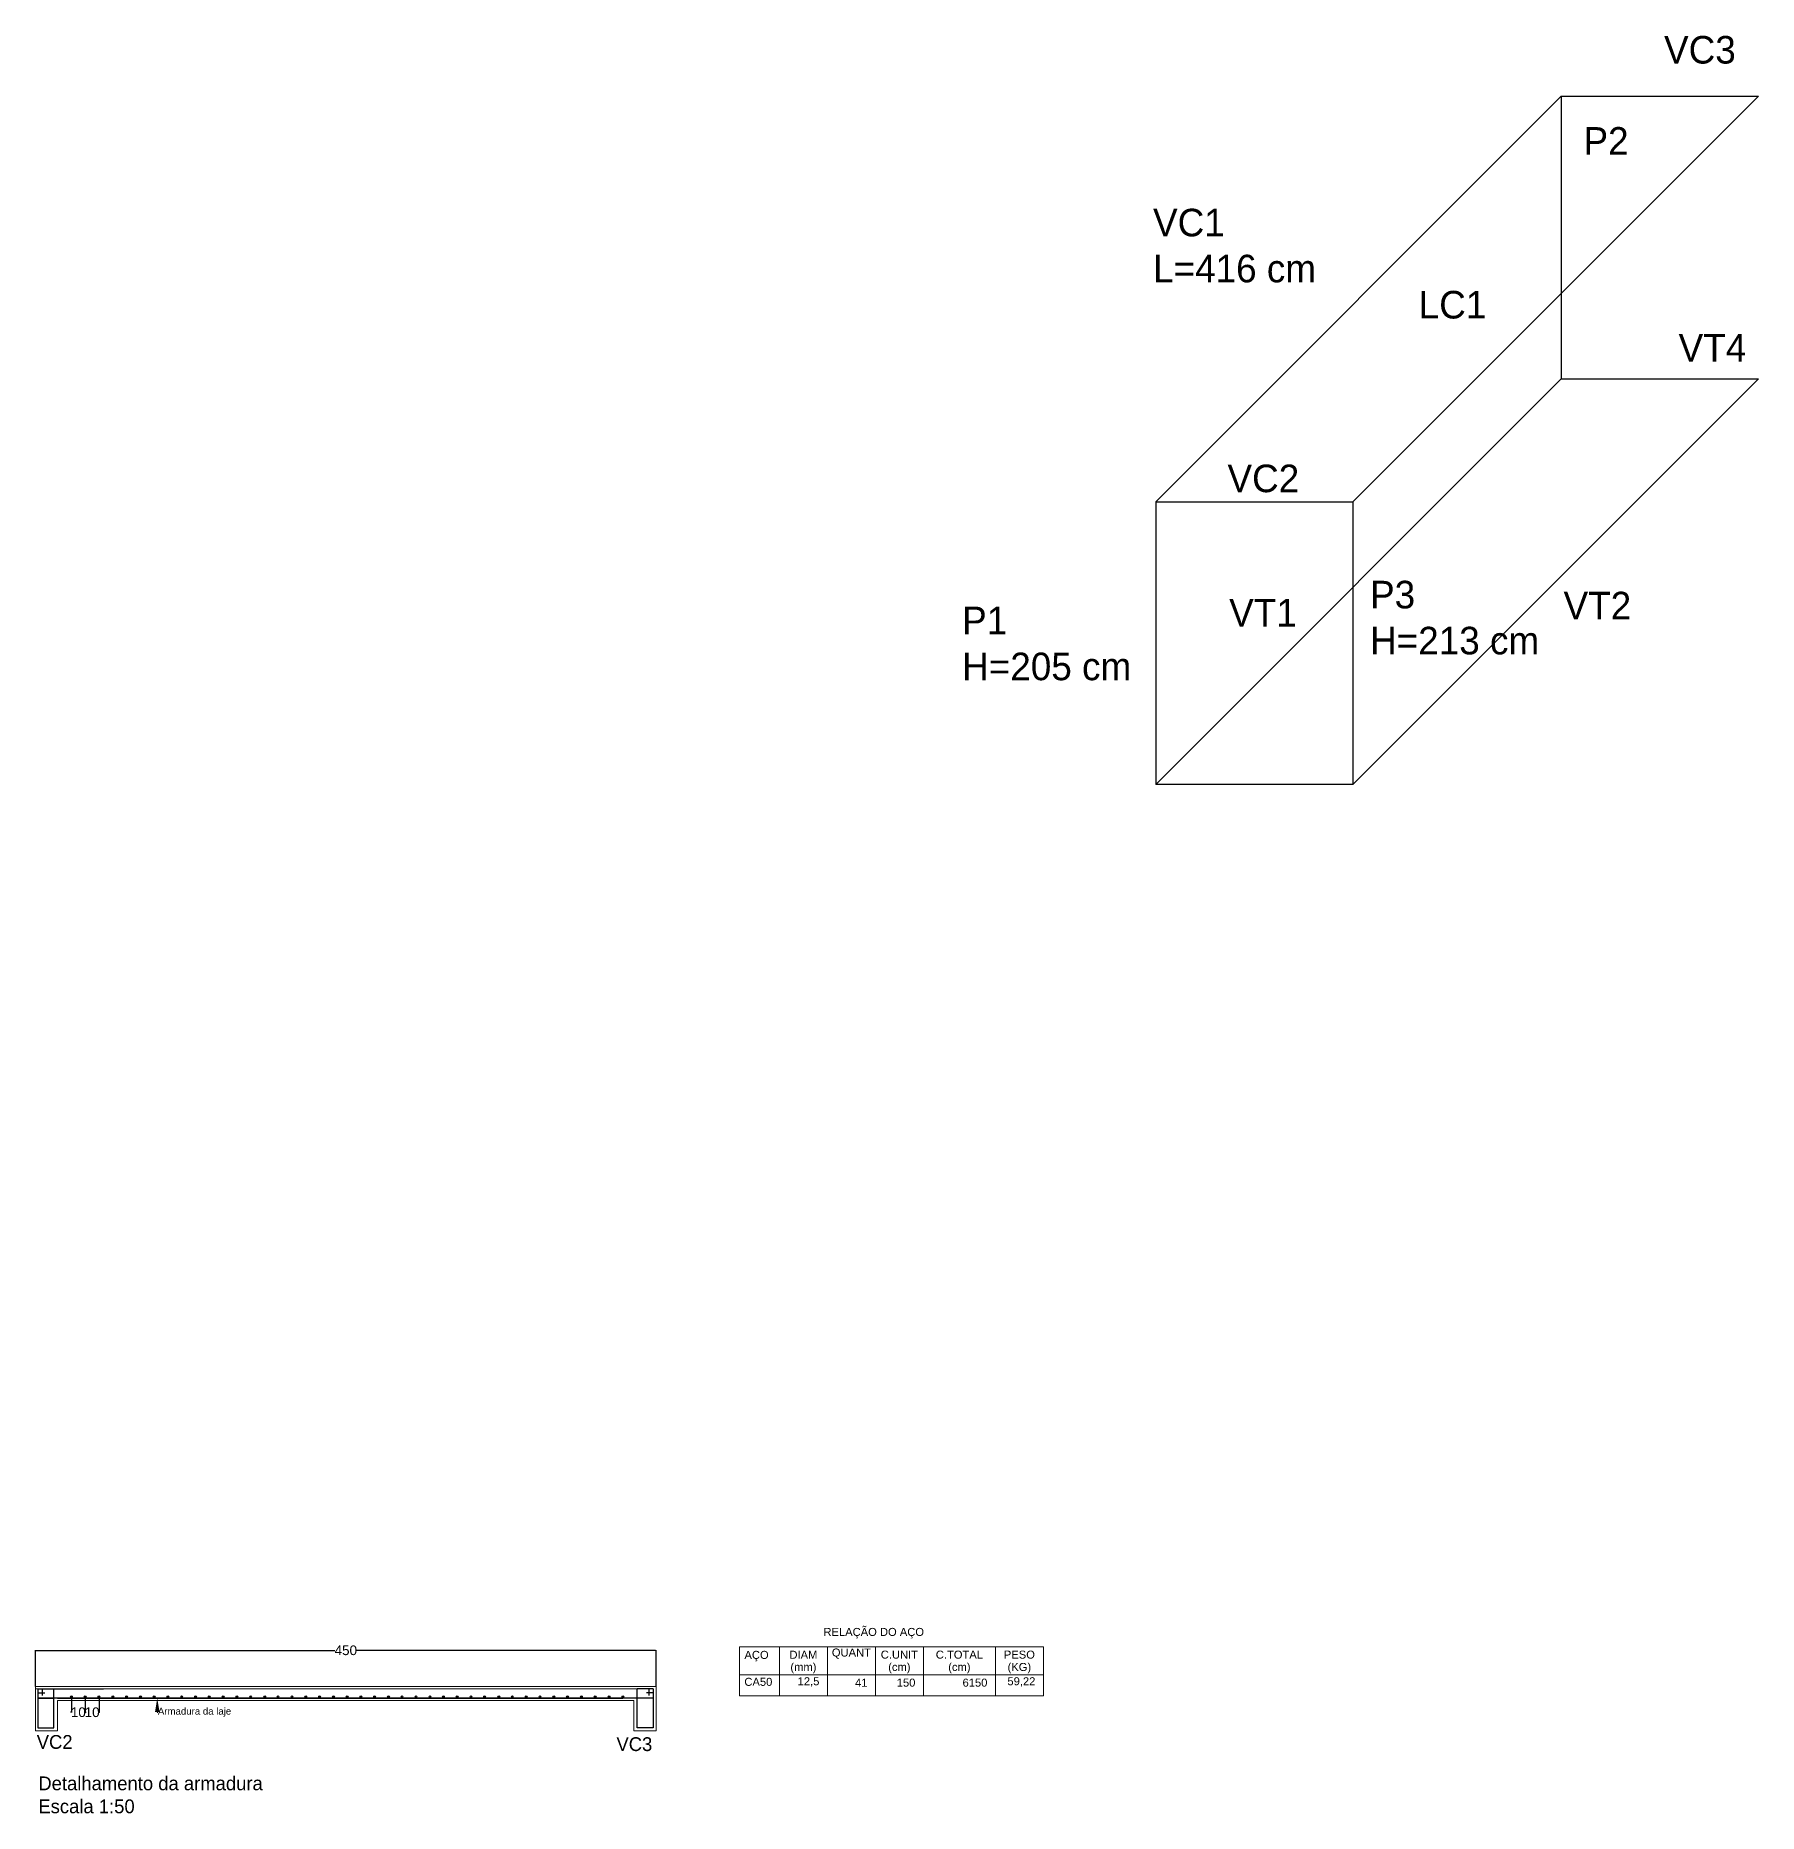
# Model space of a CAD drawing. Header units: centimetres. Extents: x -7745 to 1402, y 487 to 2935.
# Drawn here: x 152 to 1402, y 858 to 2147 of the extents above; entities that cross this region are included whole.
import ezdxf
from ezdxf import colors
from ezdxf.entities.mleader import LeaderData, LeaderLine
from ezdxf.math import Vec2, Vec3

# ---------------------------------------------------------------- set-up
doc = ezdxf.new("R2010")
doc.units = ezdxf.units.CM
doc.linetypes.add('HIDDEN', pattern=[0.375, 0.25, -0.125])
for name, color, linetype, lineweight in [('A-ANNO-DIMS', 7, 'Continuous', 30), ('aço', 5, 'Continuous', 30), ('dim', 1, 'Continuous', 0), ('DT-Relação do aço', 7, 'Continuous', 5), ('FOOTING', 3, 'HIDDEN', 0)]:
    doc.layers.add(name, color=color, linetype=linetype, lineweight=lineweight)
for name, color, linetype in [('CARIMBO', 250, 'Continuous'), ('Cota', 5, 'Continuous'), ('PENA04', 2, 'Continuous')]:
    doc.layers.add(name, color=color, linetype=linetype)
doc.styles.add('Arial', font='arial.ttf', dxfattribs={"height": 0.78125})
doc.styles.add('Arial_1', font='arial.ttf', dxfattribs={"height": 7})
doc.styles.add('Century Gothic_B', font='GOTHICB.TTF', dxfattribs={"height": 0.15})
doc.dimstyles.get("Standard").update_dxf_attribs({"dimtxt": 7, "dimasz": 0.3, "dimexe": 0.18, "dimexo": 0.0625, "dimgap": 0.09, "dimtad": 0, "dimdec": 0, "dimzin": 0, "dimdsep": 46, "dimtxsty": 'Arial_1', "dimcen": 0.09, "dimadec": 0, "dimazin": 0, "dimtfac": 1, "dimtdec": 0, "dimtofl": 0, "dimtmove": 0, "dimatfit": 3, "dimfxl": 1, "dimtolj": 1, "dimtzin": 0, "dimarcsym": 2})

# ---------------------------------------------------------------- blocks, each defined once
blk = doc.blocks.new('*D68')
at = {"layer": 'Cota', "color": 0, "lineweight": -2, "transparency": 16777216}
for p, q in [((152.5, 950.4), (152.5, 976.8)), ((152.8, 976.6), (369.5, 976.6)), ((602.2, 976.6), (385.4, 976.6)), ((602.5, 950.4), (602.5, 976.8))]:
    blk.add_line(p, q, dxfattribs=at)
at = {"layer": 'Cota', "color": 0, "transparency": 16777216}
for points in [[(152.8, 976.6), (152.8, 976.5), (152.5, 976.6)], [(602.2, 976.6), (602.2, 976.5), (602.5, 976.6)]]:
    blk.add_solid(points, dxfattribs=at)
at = {"layer": 'Defpoints', "color": 0, "transparency": 16777216}
for p in [(602.5, 976.6), (152.5, 950.3), (602.5, 950.3)]:
    blk.add_point(p, dxfattribs=at)
at = {"layer": 'Cota', "color": 0, "transparency": 16777216, "insert": (377.5, 976.6), "char_height": 7, "attachment_point": 5, "style": 'Arial_1'}
blk.add_mtext('\\A1;450', dxfattribs=at)
blk = doc.blocks.new('*D69')
at = {"layer": 'Cota', "color": 0, "lineweight": -2, "transparency": 16777216}
for p, q in [((178.5, 941.9), (178.5, 931.6)), ((188.5, 941.9), (188.5, 931.6)), ((178.2, 931.7), (177.9, 931.7)), ((188.8, 931.7), (189.1, 931.7))]:
    blk.add_line(p, q, dxfattribs=at)
at = {"layer": 'Cota', "color": 0, "transparency": 16777216}
for points in [[(178.2, 931.8), (178.2, 931.7), (178.5, 931.7)], [(188.8, 931.8), (188.8, 931.7), (188.5, 931.7)]]:
    blk.add_solid(points, dxfattribs=at)
at = {"layer": 'Defpoints', "color": 0, "transparency": 16777216}
for p in [(178.5, 941.9), (188.5, 941.9), (188.5, 931.7)]:
    blk.add_point(p, dxfattribs=at)
at = {"layer": 'Cota', "color": 0, "transparency": 16777216, "insert": (183.5, 931.7), "char_height": 7, "attachment_point": 5, "style": 'Arial_1'}
blk.add_mtext('\\A1;10', dxfattribs=at)
blk = doc.blocks.new('*D70')
at = {"layer": 'Cota', "color": 0, "lineweight": -2, "transparency": 16777216}
for p, q in [((188.5, 941.9), (188.5, 931.6)), ((198.5, 941.9), (198.5, 931.6)), ((188.2, 931.7), (187.9, 931.7)), ((198.8, 931.7), (199.1, 931.7))]:
    blk.add_line(p, q, dxfattribs=at)
at = {"layer": 'Cota', "color": 0, "transparency": 16777216}
for points in [[(188.2, 931.8), (188.2, 931.7), (188.5, 931.7)], [(198.8, 931.8), (198.8, 931.7), (198.5, 931.7)]]:
    blk.add_solid(points, dxfattribs=at)
at = {"layer": 'Defpoints', "color": 0, "transparency": 16777216}
for p in [(188.5, 941.9), (198.5, 941.9), (198.5, 931.7)]:
    blk.add_point(p, dxfattribs=at)
at = {"layer": 'Cota', "color": 0, "transparency": 16777216, "insert": (193.5, 931.7), "char_height": 7, "attachment_point": 5, "style": 'Arial_1'}
blk.add_mtext('\\A1;10', dxfattribs=at)

msp = doc.modelspace()

# ---------------------------------------------------------------- hatches: boundary and pattern name
at = {"layer": 'aço', "linetype": 'Continuous'}
h = msp.add_hatch(color=256, dxfattribs=at)
edge = h.paths.add_edge_path()
edge.add_arc((178.464, 942.907), 0.64, 180, 360)
edge.add_arc((178.464, 942.907), 0.64, 0, 180)
h = msp.add_hatch(color=256, dxfattribs=at)
edge = h.paths.add_edge_path()
edge.add_arc((188.435, 942.907), 0.64, 180, 360)
edge.add_arc((188.435, 942.907), 0.64, 0, 180)
h = msp.add_hatch(color=256, dxfattribs=at)
edge = h.paths.add_edge_path()
edge.add_arc((198.431, 942.907), 0.64, 180, 360)
edge.add_arc((198.431, 942.907), 0.64, 0, 180)
h = msp.add_hatch(color=256, dxfattribs=at)
edge = h.paths.add_edge_path()
edge.add_arc((208.588, 942.907), 0.64, 180, 360)
edge.add_arc((208.588, 942.907), 0.64, 0, 180)
h = msp.add_hatch(color=256, dxfattribs=at)
edge = h.paths.add_edge_path()
edge.add_arc((218.509, 942.907), 0.64, 180, 360)
edge.add_arc((218.509, 942.907), 0.64, 0, 180)
h = msp.add_hatch(color=256, dxfattribs=at)
edge = h.paths.add_edge_path()
edge.add_arc((228.582, 942.907), 0.64, 180, 360)
edge.add_arc((228.582, 942.907), 0.64, 0, 180)
h = msp.add_hatch(color=256, dxfattribs=at)
edge = h.paths.add_edge_path()
edge.add_arc((238.526, 942.907), 0.64, 180, 360)
edge.add_arc((238.526, 942.907), 0.64, 0, 180)
h = msp.add_hatch(color=256, dxfattribs=at)
edge = h.paths.add_edge_path()
edge.add_arc((248.468, 942.907), 0.64, 180, 360)
edge.add_arc((248.468, 942.907), 0.64, 0, 180)
h = msp.add_hatch(color=256, dxfattribs=at)
edge = h.paths.add_edge_path()
edge.add_arc((258.436, 942.907), 0.64, 180, 360)
edge.add_arc((258.436, 942.907), 0.64, 0, 180)
h = msp.add_hatch(color=256, dxfattribs=at)
edge = h.paths.add_edge_path()
edge.add_arc((268.543, 942.907), 0.64, 180, 360)
edge.add_arc((268.543, 942.907), 0.64, 0, 180)
h = msp.add_hatch(color=256, dxfattribs=at)
edge = h.paths.add_edge_path()
edge.add_arc((278.461, 942.907), 0.64, 180, 360)
edge.add_arc((278.461, 942.907), 0.64, 0, 180)
h = msp.add_hatch(color=256, dxfattribs=at)
edge = h.paths.add_edge_path()
edge.add_arc((288.509, 942.907), 0.64, 180, 360)
edge.add_arc((288.509, 942.907), 0.64, 0, 180)
h = msp.add_hatch(color=256, dxfattribs=at)
edge = h.paths.add_edge_path()
edge.add_arc((298.5, 942.907), 0.64, 180, 360)
edge.add_arc((298.5, 942.907), 0.64, 0, 180)
h = msp.add_hatch(color=256, dxfattribs=at)
edge = h.paths.add_edge_path()
edge.add_arc((308.515, 942.907), 0.64, 180, 360)
edge.add_arc((308.515, 942.907), 0.64, 0, 180)
h = msp.add_hatch(color=256, dxfattribs=at)
edge = h.paths.add_edge_path()
edge.add_arc((318.675, 942.907), 0.64, 180, 360)
edge.add_arc((318.675, 942.907), 0.64, 0, 180)
h = msp.add_hatch(color=256, dxfattribs=at)
edge = h.paths.add_edge_path()
edge.add_arc((328.315, 942.907), 0.64, 180, 360)
edge.add_arc((328.315, 942.907), 0.64, 0, 180)
h = msp.add_hatch(color=256, dxfattribs=at)
edge = h.paths.add_edge_path()
edge.add_arc((338.46, 942.907), 0.64, 180, 360)
edge.add_arc((338.46, 942.907), 0.64, 0, 180)
h = msp.add_hatch(color=256, dxfattribs=at)
edge = h.paths.add_edge_path()
edge.add_arc((348.43, 942.907), 0.64, 180, 360)
edge.add_arc((348.43, 942.907), 0.64, 0, 180)
h = msp.add_hatch(color=256, dxfattribs=at)
edge = h.paths.add_edge_path()
edge.add_arc((358.493, 942.907), 0.64, 180, 360)
edge.add_arc((358.493, 942.907), 0.64, 0, 180)
h = msp.add_hatch(color=256, dxfattribs=at)
edge = h.paths.add_edge_path()
edge.add_arc((368.554, 942.907), 0.64, 180, 360)
edge.add_arc((368.554, 942.907), 0.64, 0, 180)
h = msp.add_hatch(color=256, dxfattribs=at)
edge = h.paths.add_edge_path()
edge.add_arc((378.483, 942.907), 0.64, 180, 360)
edge.add_arc((378.483, 942.907), 0.64, 0, 180)
h = msp.add_hatch(color=256, dxfattribs=at)
edge = h.paths.add_edge_path()
edge.add_arc((388.473, 942.907), 0.64, 180, 360)
edge.add_arc((388.473, 942.907), 0.64, 0, 180)
h = msp.add_hatch(color=256, dxfattribs=at)
edge = h.paths.add_edge_path()
edge.add_arc((398.338, 942.907), 0.64, 180, 360)
edge.add_arc((398.338, 942.907), 0.64, 0, 180)
h = msp.add_hatch(color=256, dxfattribs=at)
edge = h.paths.add_edge_path()
edge.add_arc((408.43, 942.907), 0.64, 180, 360)
edge.add_arc((408.43, 942.907), 0.64, 0, 180)
h = msp.add_hatch(color=256, dxfattribs=at)
edge = h.paths.add_edge_path()
edge.add_arc((418.251, 942.907), 0.64, 180, 360)
edge.add_arc((418.251, 942.907), 0.64, 0, 180)
h = msp.add_hatch(color=256, dxfattribs=at)
edge = h.paths.add_edge_path()
edge.add_arc((428.399, 942.907), 0.64, 180, 360)
edge.add_arc((428.399, 942.907), 0.64, 0, 180)
h = msp.add_hatch(color=256, dxfattribs=at)
edge = h.paths.add_edge_path()
edge.add_arc((438.545, 942.907), 0.64, 180, 360)
edge.add_arc((438.545, 942.907), 0.64, 0, 180)
h = msp.add_hatch(color=256, dxfattribs=at)
edge = h.paths.add_edge_path()
edge.add_arc((448.295, 942.907), 0.64, 180, 360)
edge.add_arc((448.295, 942.907), 0.64, 0, 180)
h = msp.add_hatch(color=256, dxfattribs=at)
edge = h.paths.add_edge_path()
edge.add_arc((458.286, 942.907), 0.64, 180, 360)
edge.add_arc((458.286, 942.907), 0.64, 0, 180)
h = msp.add_hatch(color=256, dxfattribs=at)
edge = h.paths.add_edge_path()
edge.add_arc((468.274, 942.907), 0.64, 180, 360)
edge.add_arc((468.274, 942.907), 0.64, 0, 180)
h = msp.add_hatch(color=256, dxfattribs=at)
edge = h.paths.add_edge_path()
edge.add_arc((478.144, 942.907), 0.64, 180, 360)
edge.add_arc((478.144, 942.907), 0.64, 0, 180)
h = msp.add_hatch(color=256, dxfattribs=at)
edge = h.paths.add_edge_path()
edge.add_arc((488.442, 942.907), 0.64, 180, 360)
edge.add_arc((488.442, 942.907), 0.64, 0, 180)
h = msp.add_hatch(color=256, dxfattribs=at)
edge = h.paths.add_edge_path()
edge.add_arc((498.274, 942.907), 0.64, 180, 360)
edge.add_arc((498.274, 942.907), 0.64, 0, 180)
h = msp.add_hatch(color=256, dxfattribs=at)
edge = h.paths.add_edge_path()
edge.add_arc((508.353, 942.907), 0.64, 180, 360)
edge.add_arc((508.353, 942.907), 0.64, 0, 180)
h = msp.add_hatch(color=256, dxfattribs=at)
edge = h.paths.add_edge_path()
edge.add_arc((518.309, 942.907), 0.64, 180, 360)
edge.add_arc((518.309, 942.907), 0.64, 0, 180)
h = msp.add_hatch(color=256, dxfattribs=at)
edge = h.paths.add_edge_path()
edge.add_arc((528.333, 942.907), 0.64, 180, 360)
edge.add_arc((528.333, 942.907), 0.64, 0, 180)
h = msp.add_hatch(color=256, dxfattribs=at)
edge = h.paths.add_edge_path()
edge.add_arc((538.291, 942.907), 0.64, 180, 360)
edge.add_arc((538.291, 942.907), 0.64, 0, 180)
h = msp.add_hatch(color=256, dxfattribs=at)
edge = h.paths.add_edge_path()
edge.add_arc((548.374, 942.907), 0.64, 180, 360)
edge.add_arc((548.374, 942.907), 0.64, 0, 180)
h = msp.add_hatch(color=256, dxfattribs=at)
edge = h.paths.add_edge_path()
edge.add_arc((558.309, 942.907), 0.64, 180, 360)
edge.add_arc((558.309, 942.907), 0.64, 0, 180)
h = msp.add_hatch(color=256, dxfattribs=at)
edge = h.paths.add_edge_path()
edge.add_arc((568.439, 942.907), 0.64, 180, 360)
edge.add_arc((568.439, 942.907), 0.64, 0, 180)
h = msp.add_hatch(color=256, dxfattribs=at)
edge = h.paths.add_edge_path()
edge.add_arc((578.491, 942.907), 0.64, 180, 360)
edge.add_arc((578.491, 942.907), 0.64, 0, 180)

# ---------------------------------------------------------------- linework, layer by layer
at = {"layer": 'A-ANNO-DIMS', "color": 18, "true_color": 0x000000}
for points in [[(964.873, 1809.181), (1259.029, 2103.338), (1259.029, 2103.338)], [(1107.873, 1809.181), (1402.029, 2103.338)], [(1259.029, 2103.338), (1402.029, 2103.338)], [(964.873, 1604.181), (1259.029, 1898.338), (1402.029, 1898.338), (1107.873, 1604.181), (964.873, 1604.181)], [(964.873, 1809.181), (1107.873, 1809.181)]]:
    msp.add_lwpolyline(points, dxfattribs=at)
at = {"layer": 'A-ANNO-DIMS', "color": 1}
for points in [[(1259.029, 2103.338), (1259.029, 1898.338)], [(964.873, 1809.181), (964.873, 1604.181)], [(1107.873, 1809.181), (1107.873, 1604.181)]]:
    msp.add_lwpolyline(points, dxfattribs=at)
at = {"layer": 'aço', "linetype": 'Continuous'}
msp.add_line((600.31, 941.948), (154.25, 941.948), dxfattribs=at)
at = {"layer": 'aço'}
for p, q in [((168.467, 941.948), (178.467, 941.948)), ((178.467, 941.948), (188.467, 941.948)), ((188.467, 941.948), (198.467, 941.948)), ((198.467, 941.948), (208.467, 941.948)), ((208.467, 941.948), (218.467, 941.948)), ((218.467, 941.948), (228.467, 941.948)), ((228.467, 941.948), (238.467, 941.948)), ((238.467, 941.948), (248.467, 941.948)), ((248.467, 941.948), (258.467, 941.948)), ((258.467, 941.948), (268.467, 941.948)), ((268.467, 941.948), (278.467, 941.948)), ((278.467, 941.948), (288.467, 941.948)), ((288.467, 941.948), (298.467, 941.948)), ((298.467, 941.948), (308.467, 941.948)), ((308.467, 941.948), (318.467, 941.948)), ((318.467, 941.948), (328.467, 941.948)), ((328.467, 941.948), (338.467, 941.948)), ((338.467, 941.948), (348.467, 941.948)), ((348.467, 941.948), (358.467, 941.948)), ((358.467, 941.948), (368.467, 941.948)), ((368.467, 941.948), (378.467, 941.948)), ((378.467, 941.948), (388.467, 941.948)), ((388.467, 941.948), (398.467, 941.948)), ((398.467, 941.948), (408.467, 941.948)), ((408.467, 941.948), (418.467, 941.948)), ((418.467, 941.948), (428.467, 941.948)), ((428.467, 941.948), (438.467, 941.948)), ((438.467, 941.948), (448.467, 941.948)), ((448.467, 941.948), (458.467, 941.948)), ((458.467, 941.948), (468.467, 941.948)), ((468.467, 941.948), (478.467, 941.948)), ((478.467, 941.948), (488.467, 941.948)), ((488.467, 941.948), (498.467, 941.948)), ((498.467, 941.948), (508.467, 941.948)), ((508.467, 941.948), (518.467, 941.948)), ((518.467, 941.948), (528.467, 941.948)), ((528.467, 941.948), (538.467, 941.948)), ((538.467, 941.948), (548.467, 941.948)), ((548.467, 941.948), (558.467, 941.948)), ((558.467, 941.948), (568.467, 941.948)), ((568.467, 941.948), (578.467, 941.948))]:
    msp.add_line(p, q, dxfattribs=at)
at = {"layer": 'aço', "linetype": 'Continuous'}
for centre in [(178.464, 942.907), (188.435, 942.907), (198.431, 942.907), (208.588, 942.907), (218.509, 942.907), (228.582, 942.907), (238.526, 942.907), (248.468, 942.907), (258.436, 942.907), (268.543, 942.907), (278.461, 942.907), (288.509, 942.907), (298.5, 942.907), (308.515, 942.907), (318.675, 942.907), (328.315, 942.907), (338.46, 942.907), (348.43, 942.907), (358.493, 942.907), (368.554, 942.907), (378.483, 942.907), (388.473, 942.907), (398.338, 942.907), (408.43, 942.907), (418.251, 942.907), (428.399, 942.907), (438.545, 942.907), (448.295, 942.907), (458.286, 942.907), (468.274, 942.907), (478.144, 942.907), (488.442, 942.907), (498.274, 942.907), (508.353, 942.907), (518.309, 942.907), (528.333, 942.907), (538.291, 942.907), (548.374, 942.907), (558.309, 942.907), (568.439, 942.907), (578.491, 942.907)]:
    msp.add_circle(centre, 0.64, dxfattribs=at)
at = {"layer": 'dim', "color": 1, "linetype": 'Continuous'}
for p, q in [((152.467, 918.348), (152.467, 950.348)), ((602.467, 950.348), (152.467, 950.348)), ((392.467, 940.348), (168.467, 940.348)), ((168.467, 918.348), (168.467, 940.348)), ((440.157, 940.348), (408.467, 940.348)), ((586.467, 940.348), (586.467, 918.348)), ((602.467, 940.348), (602.467, 918.348)), ((168.467, 918.348), (152.467, 918.348)), ((602.467, 918.348), (586.467, 918.348))]:
    msp.add_line(p, q, dxfattribs=at)
at = {"layer": 'dim'}
for p, q in [((154.25, 948.748), (152.467, 948.748)), ((602.467, 940.348), (602.467, 950.348)), ((168.467, 940.348), (586.467, 940.348))]:
    msp.add_line(p, q, dxfattribs=at)
at = {"layer": 'DT-Relação do aço', "linetype": 'Continuous'}
for p, q in [((662.947, 979.219), (848.603, 979.219)), ((662.947, 979.219), (662.947, 943.512)), ((691.956, 979.219), (691.956, 943.512)), ((726.766, 979.219), (726.766, 943.512)), ((749.973, 979.219), (883.414, 979.219)), ((761.577, 979.219), (761.577, 943.512)), ((796.387, 979.219), (796.387, 943.512)), ((848.603, 979.219), (848.603, 943.512)), ((848.603, 979.219), (848.603, 943.512)), ((883.414, 979.219), (883.414, 943.512)), ((662.947, 958.913), (883.414, 958.913)), ((662.947, 943.512), (848.603, 943.512)), ((749.973, 943.512), (883.414, 943.512))]:
    msp.add_line(p, q, dxfattribs=at)
at = {"layer": 'FOOTING', "color": 2, "linetype": 'Continuous'}
msp.add_line((600.31, 948.748), (154.25, 948.748), dxfattribs=at)
at = {"layer": 'PENA04'}
for p, q in [((154.25, 948.748), (201.691, 948.748)), ((154.25, 948.748), (154.25, 920.525)), ((154.25, 948.748), (165.735, 948.748)), ((154.25, 945.851), (159.1, 945.851)), ((154.25, 941.948), (165.735, 941.948)), ((157.18, 948.748), (157.18, 943.846)), ((165.735, 920.525), (165.735, 948.748)), ((588.825, 920.525), (588.825, 948.748)), ((600.31, 948.748), (588.825, 948.748)), ((600.31, 941.948), (588.825, 941.948)), ((600.31, 945.851), (595.46, 945.851)), ((597.38, 948.748), (597.38, 943.846)), ((600.31, 948.748), (600.31, 920.525)), ((154.25, 920.525), (165.735, 920.525)), ((600.31, 920.525), (588.825, 920.525))]:
    msp.add_line(p, q, dxfattribs=at)

# ---------------------------------------------------------------- texts
at = {"layer": 'CARIMBO', "color": 18, "true_color": 0x000000, "char_height": 20, "attachment_point": 1, "style": 'Century Gothic_B'}
for s, width, heights, insert in [('{\\fCentury Gothic|b0|i0|c0|p34;VC3}', 192.88408, [58.954], (1333.554, 2146.892)), ('{\\fCentury Gothic|b0|i0|c0|p34;VC1\\PL=416 cm}', 157.51476, [96.367], (962.947, 2021.645)), ('{\\fCentury Gothic|b0|i0|c0|p34;VT4}', 82.61498, [0], (1344.123, 1930.802)), ('{\\fCentury Gothic|b0|i0|c0|p34;VC2}', 82.61498, [0], (1016.933, 1836.175)), ('{\\fCentury Gothic|b0|i0|c0|p34;VT2}', 82.61498, [0], (1260.677, 1743.958)), ('{\\fCentury Gothic|b0|i0|c0|p34;VT1}', 82.61498, [0], (1018.166, 1738.758))]:
    msp.add_mtext_dynamic_manual_height_columns(s, width=width, gutter_width=1, heights=heights, dxfattribs=dict(at, insert=insert))
at = {"layer": 'CARIMBO', "color": 1, "char_height": 20, "attachment_point": 1, "style": 'Century Gothic_B'}
for s, width, heights, insert in [('{\\fCentury Gothic|b0|i0|c0|p34;P2}', 82.61498, [0], (1275.125, 2080.811)), ('{\\fCentury Gothic|b0|i0|c0|p34;P3\\PH=213 cm}', 147.55325, [60.848], (1120.339, 1751.926)), ('{\\fCentury Gothic|b0|i0|c0|p34;P1\\PH=205 cm}', 191.84378, [66.765], (824.48, 1733.202))]:
    msp.add_mtext_dynamic_manual_height_columns(s, width=width, gutter_width=1, heights=heights, dxfattribs=dict(at, insert=insert))
at = {"layer": 'CARIMBO', "color": 3, "insert": (1155.614, 1962.086), "char_height": 20, "attachment_point": 1, "style": 'Century Gothic_B'}
msp.add_mtext_dynamic_manual_height_columns('{\\fCentury Gothic|b0|i0|c0|p34;LC1}', width=82.61498, gutter_width=1, heights=[0], dxfattribs=at)
at = {"layer": 'CARIMBO', "char_height": 10, "attachment_point": 1, "style": 'Century Gothic_B'}
for s, width, insert in [('{\\fCentury Gothic|b0|i0|c0|p34;VC2}', 102.79796, (153.33, 915.201)), ('{\\fCentury Gothic|b0|i0|c0|p34;VC3}', 102.79796, (573.778, 913.604)), ('{\\fCentury Gothic|b0|i0|c0|p34;Detalhamento da armadura \\PEscala 1:50}', 253.70193, (154.492, 885.18))]:
    msp.add_mtext_dynamic_manual_height_columns(s, width=width, gutter_width=1, heights=[0], dxfattribs=dict(at, insert=insert))
at = {"layer": 'DT-Relação do aço', "color": 0, "linetype": 'Continuous', "line_spacing_factor": 0.798, "style": 'Arial'}
for s, insert, char_height, width, attachment_point in [('RELAÇÃO DO AÇO', (760.374, 985.26), 5.80176, 146.29458, 8), ('AÇO', (675.383, 968.613), 5.8018, 35.21671, 8), ('DIAM', (709.361, 970.517), 5.8018, 40.62857, 8), ('(mm)', (709.367, 959.902), 5.8018, 37.89883, 8), ('QUANT', (744.172, 970.517), 5.8018, 56.87999, 8), ('C.UNIT', (778.982, 970.517), 5.8018, 54.16613, 8), ('(cm)', (778.971, 959.902), 5.8018, 32.48698, 8), ('C.TOTAL', (822.495, 970.517), 5.8018, 68.62419, 8), ('(cm)', (822.498, 959.902), 5.8018, 32.48698, 8), ('PESO', (866.009, 970.517), 5.8018, 54.16613, 8), ('(KG)', (865.998, 959.902), 5.8018, 32.48698, 8), ('CA50', (666.544, 950.794), 5.8018, 40.65237, 7), ('12,5', (720.965, 950.211), 5.8018, 22.5917, 9), ('41', (755.775, 950.211), 5.8018, 27.11481, 9), ('150', (790.586, 950.211), 5.8018, 18.07654, 9), ('6150', (842.802, 950.211), 5.8018, 45.19134, 9), ('59,22', (877.612, 950.211), 5.8018, 18.07654, 9)]:
    msp.add_mtext(s, dxfattribs=dict(at, insert=insert, char_height=char_height, width=width, attachment_point=attachment_point))

# ---------------------------------------------------------------- dimensions: what is measured, and where the dimension line sits
at = {"layer": 'Cota'}
for base, p1, p2, picture, middle in [((602.467, 976.592), (152.467, 950.348), (602.467, 950.348), '*D68', (377.467, 976.592)), ((188.467, 931.739), (178.467, 941.948), (188.467, 941.948), '*D69', (183.467, 931.739)), ((198.467, 931.739), (188.467, 941.948), (198.467, 941.948), '*D70', (193.467, 931.739))]:
    dim = msp.add_linear_dim(base=base, p1=p1, p2=p2, dimstyle='Standard', dxfattribs=at)
    dim.commit()
    dim.dimension.update_dxf_attribs({"geometry": picture, "text_midpoint": middle})

# ---------------------------------------------------------------- leaders
ml = msp.add_multileader_mtext('Standard')
ml.set_content('{\\fArial|b0|i0|c0|p34;Armadura da laje}', color=256)
ml.set_leader_properties()
ml.build(insert=Vec2(0, 0))
ml.multileader.update_dxf_attribs({"text_right_attachment_type": 6, "dogleg_length": 0.36, "arrow_head_size": 10})
ctx = ml.context
ctx.base_point, ctx.char_height, ctx.arrow_head_size, ctx.landing_gap_size, ctx.plane_origin = Vec3(241.109, 931.765), 5, 10, 0.09, Vec3(240.749, 941.948)
ctx.right_attachment = 6
notes = []
notes.append((ctx, [(0, (1, 1, 0), (240.749, 931.765), (1, 0), 0.36, [(0, [(240.749, 941.948)], 0, [])])]))
ctx.mtext.insert, ctx.mtext.flow_direction = Vec3(241.199, 935), 5
for ctx, leaders in notes:
    for number, flags, end, landing, length, lines in leaders:
        leader = LeaderData()
        leader.index, (leader.has_last_leader_line, leader.has_dogleg_vector, leader.attachment_direction) = number, flags
        leader.last_leader_point, leader.dogleg_vector, leader.dogleg_length = Vec3(end), Vec3(landing), length
        for number, points, colour, breaks in lines:
            line = LeaderLine()
            line.index, line.vertices, line.color, line.breaks = number, Vec3.list(points), colors.encode_raw_color(colour), breaks
            leader.lines.append(line)
        ctx.leaders.append(leader)

doc.saveas('drawing.dxf')
